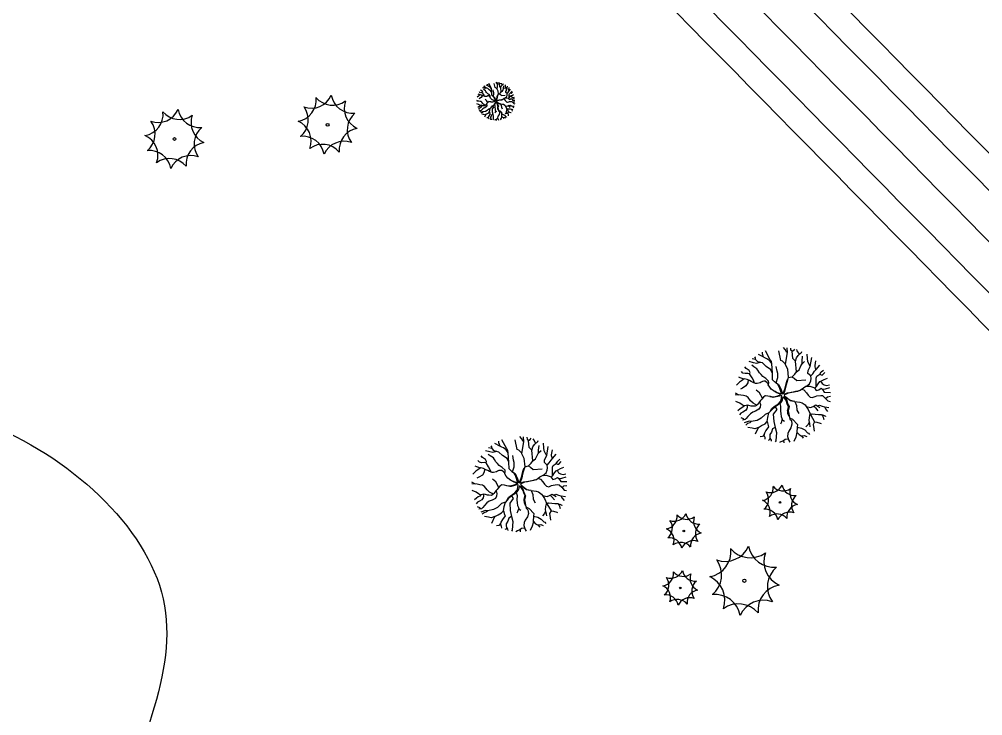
# Model space of a CAD drawing. Extents: x 99089 to 101049, y 99298 to 100905.
# Drawn here: x 100458.4 to 100753.5, y 99470 to 99683.4 of the extents above; entities that cross this region are included whole.
import ezdxf

# ---------------------------------------------------------------- set-up
doc = ezdxf.new("R2010")
doc.units = 0
for name, color, linetype in [('Survey Exist Alignments', 7, 'Continuous'), ('Survey Exist Pavement', 7, 'Continuous'), ('Survey Exist Surface', 7, 'Continuous'), ('Survey Exist Trees', 7, 'Continuous')]:
    doc.layers.add(name, color=color, linetype=linetype)

msp = doc.modelspace()

# ---------------------------------------------------------------- linework, layer by layer
at = {"layer": 'Survey Exist Alignments'}
msp.add_arc((12453.8, 12817.86), 123818.25, 44.4148412, 44.6032489, dxfattribs=at)
at = {"layer": 'Survey Exist Pavement'}
for radius in [123829.25, 123807.25]:
    msp.add_arc((12453.8, 12817.86), radius, 44.4148412, 44.6032489, dxfattribs=at)
at = {"layer": 'Survey Exist Surface'}
for radius in [123837.25, 123799.25]:
    msp.add_arc((12453.8, 12817.86), radius, 44.4148412, 44.6032489, dxfattribs=at)
at = {"layer": 'Survey Exist Trees'}
for points in [[(100600.9, 99659.73), (100600.78, 99660.09), (100600.59, 99660.38), (100600.29, 99660.86), (100600.37, 99661.03), (100600.24, 99661.27), (100599.87, 99661.51), (100599.7, 99661.73)], [(100601.61, 99662.26), (100601.14, 99662.13), (100600.76, 99662.22), (100600.24, 99662.36)], [(100602.95, 99658.98), (100602.95, 99658.98), (100602.75, 99659.23), (100602.58, 99659.51), (100602.64, 99659.76), (100602.62, 99659.96), (100602.29, 99660.28), (100601.92, 99660.52), (100601.71, 99660.77), (100601.51, 99660.99), (100601.32, 99661.29), (100601.19, 99661.48), (100600.82, 99661.72), (100600.56, 99661.91)], [(100603.09, 99660.95), (100602.87, 99661.38), (100602.31, 99661.77), (100601.88, 99662.18), (100601.3, 99662.33), (100601.02, 99662.61), (100600.61, 99662.7)], [(100601.02, 99662.61), (100601, 99662.82), (100600.94, 99662.96)], [(100603, 99662.11), (100602.76, 99662.45), (100602.42, 99662.69), (100602.24, 99662.78), (100601.88, 99662.97), (100601.47, 99663.17), (100601.37, 99663.24)], [(100602.02, 99662.9), (100601.87, 99663.32), (100601.87, 99663.51)], [(100603.11, 99660.11), (100603.09, 99660.95), (100603, 99662.11), (100602.98, 99662.36), (100602.83, 99662.58), (100602.25, 99663.68)], [(100603.54, 99659.75), (100603.74, 99660.39), (100603.74, 99660.9), (100603.67, 99661.18), (100603.56, 99661.77)], [(100604.63, 99662.08), (100604.33, 99662.41), (100604.12, 99662.5), (100603.86, 99663.68)], [(100604.86, 99663.49), (100604.65, 99663.84), (100604.43, 99664.08)], [(100604.86, 99664.04), (100604.88, 99663.45), (100604.65, 99662.03), (100604.94, 99661.43), (100605.03, 99660.39), (100605.49, 99660.49), (100605.83, 99660.81), (100606.04, 99661.11), (100605.9, 99662.4), (100605.58, 99662.74), (100605.51, 99663.62), (100605.35, 99663.77), (100605.32, 99664)], [(100605.51, 99663.62), (100605.7, 99663.71), (100605.84, 99663.89)], [(100605.9, 99662.39), (100606.03, 99662.83), (100606.23, 99663.1), (100606.64, 99663.49), (100606.69, 99663.6)], [(100606.04, 99661.11), (100606.36, 99661.34), (100606.58, 99661.84), (100606.71, 99662.09), (100607.03, 99662.37)], [(100606.39, 99663.25), (100606.14, 99663.67), (100606.06, 99663.83)], [(100606.71, 99662.09), (100606.72, 99662.4), (100606.79, 99663)], [(100607.24, 99659.33), (100607.64, 99659.65), (100607.79, 99659.98), (100607.83, 99660.27), (100607.79, 99660.59), (100607.44, 99660.92), (100607.47, 99661.24), (100607.73, 99661.77), (100607.92, 99662.86)], [(100607.73, 99661.77), (100607.67, 99661.84), (100607.54, 99662.09), (100607.41, 99662.35), (100607.37, 99662.72), (100607.35, 99663.26)], [(100607.79, 99660.59), (100608.04, 99660.87), (100608.26, 99661.19), (100608.43, 99661.4), (100608.9, 99661.92)], [(100608.42, 99661.38), (100608.32, 99661.73), (100608.32, 99661.86), (100608.42, 99662.45)], [(100602.6, 99659.59), (100602.44, 99659.76), (100602.21, 99659.94), (100602.03, 99659.94), (100601.86, 99659.93), (100601.71, 99659.85), (100601.58, 99659.76), (100601.22, 99659.67), (100601.04, 99659.68), (100600.74, 99659.8), (100600.5, 99659.91), (100600.29, 99660.02), (100599.97, 99660.17), (100599.64, 99660.25), (100599.47, 99660.13), (100599.28, 99660), (100599.04, 99659.84), (100598.67, 99659.48)], [(100599.56, 99660.19), (100599.4, 99660.3), (100599.15, 99660.36), (100598.97, 99660.44)], [(100600.11, 99660.11), (100600.08, 99659.74), (100599.84, 99659.37), (100599.41, 99659.11), (100599.17, 99658.98)], [(100600.3, 99660.86), (100600.09, 99660.9), (100599.73, 99660.88), (100599.47, 99660.94), (100599.31, 99661.14)], [(100601.88, 99657.86), (100601.51, 99658.53), (100601.08, 99658.86)], [(100602.79, 99658.07), (100603.12, 99658.04), (100603.42, 99658.07), (100603.75, 99658.15), (100604.05, 99658.28), (100604.08, 99658.33), (100604.04, 99658.37), (100603.56, 99658.59), (100603.29, 99658.73), (100602.95, 99658.98)], [(100603.22, 99658.78), (100603.42, 99658.71), (100603.68, 99658.59), (100603.92, 99658.48), (100604.14, 99658.39), (100604.19, 99658.39), (100604.21, 99658.45), (100604.13, 99658.67), (100603.98, 99659.07), (100603.85, 99659.38), (100603.76, 99659.54), (100603.51, 99659.76), (100603.11, 99660.11)], [(100603.44, 99659.82), (100603.68, 99659.67), (100603.85, 99659.56), (100603.99, 99659.28), (100604.11, 99659.01), (100604.23, 99658.67), (100604.3, 99658.46), (100604.33, 99658.42), (100604.39, 99658.43), (100604.44, 99658.57), (100604.52, 99658.79), (100604.63, 99659.09), (100604.72, 99659.46), (100604.8, 99659.8), (100604.87, 99660.06), (100604.98, 99660.24)], [(100605.03, 99660.39), (100604.88, 99659.9), (100604.78, 99659.49), (100604.67, 99659.04), (100604.52, 99658.57), (100604.5, 99658.5), (100604.53, 99658.41), (100604.59, 99658.41), (100604.91, 99658.52), (100605.27, 99658.59), (100605.68, 99658.65), (100605.96, 99658.71), (100606.19, 99658.74)], [(100606.32, 99658.78), (100606.07, 99658.7), (100605.74, 99658.62), (100605.38, 99658.56), (100605.02, 99658.5), (100604.78, 99658.39), (100604.55, 99658.28), (100604.53, 99658.24), (100604.59, 99658.16), (100604.78, 99658.01), (100605.14, 99657.72), (100605.31, 99657.6), (100605.63, 99657.5)], [(100605.44, 99660.48), (100605.75, 99660.33), (100606.08, 99660.05), (100607.18, 99660.13)], [(100606.32, 99658.78), (100606.48, 99658.84), (100606.88, 99659.16), (100607.19, 99659.32), (100607.66, 99659.34), (100608.16, 99659.17), (100608.31, 99659.16), (100608.48, 99659.32), (100608.69, 99659.62), (100608.89, 99659.9), (100609.12, 99660.01), (100609.43, 99660.16), (100609.82, 99660.32)], [(100606.64, 99658.97), (100606.95, 99658.88), (100607.27, 99658.52), (100607.47, 99658.24), (100607.71, 99658.02), (100607.97, 99657.94), (100608.31, 99658.09), (100608.51, 99658.15), (100609, 99658.2), (100609.24, 99658.18), (100609.56, 99657.89), (100609.88, 99657.53), (100610.15, 99657.46)], [(100608.25, 99659.16), (100608.46, 99658.82), (100608.78, 99658.91), (100609.04, 99659.08), (100609.23, 99658.95), (100609.45, 99658.59), (100610.2, 99658.57)], [(100608.44, 99659.29), (100608.45, 99660.34), (100608.53, 99660.55), (100608.89, 99660.8), (100609.08, 99661.09), (100609.33, 99661.32)], [(100608.89, 99660.8), (100609.06, 99660.72), (100609.19, 99660.69), (100609.5, 99661.02)], [(100609, 99659.95), (100609.19, 99659.66), (100609.41, 99659.51), (100609.73, 99659.43), (100610.07, 99659.51)], [(100609.18, 99658.98), (100609.32, 99658.97), (100609.58, 99659.01), (100610.13, 99659.17)], [(100601.18, 99657.03), (100601.03, 99657.11), (100600.73, 99657.26), (100600.42, 99657.56), (100600.12, 99657.95), (100599.88, 99658.14), (100599.54, 99658.19), (100599.2, 99658.25), (100598.54, 99658.28)], [(100599, 99658.26), (100598.55, 99658.49)], [(100599.63, 99656.9), (100599.39, 99657.07), (100599.09, 99657.28), (100598.59, 99657.49)], [(100602.25, 99658.15), (100602.21, 99658.15), (100602, 99658), (100601.8, 99657.76), (100601.65, 99657.59), (100601.53, 99657.46), (100601.39, 99657.26), (100601.25, 99657.09), (100601.12, 99656.98), (100600.97, 99656.88), (100600.64, 99656.9), (100600.47, 99656.9), (100600.21, 99656.98), (100600.02, 99657.02), (100599.85, 99657), (100599.67, 99656.94), (100599.52, 99656.79), (100599.35, 99656.7), (100599.13, 99656.55), (100598.87, 99656.32)], [(100599.98, 99657.01), (100599.98, 99656.77), (100599.95, 99656.59), (100599.8, 99656.34), (100599.48, 99656.18), (100599.24, 99656.03), (100599.06, 99655.83)], [(100601.52, 99657.44), (100601.61, 99657.09), (100601.59, 99656.79), (100601.44, 99656.51), (100601.03, 99656.29), (100600.67, 99656.16), (100600.39, 99655.95), (100600.09, 99655.63), (100599.89, 99655.39), (100599.74, 99655.24), (100599.41, 99655.18)], [(100600.99, 99653.49), (100601.37, 99654.28), (100601.76, 99654.51), (100602.18, 99654.73), (100602.43, 99655), (100602.52, 99655.5), (100602.67, 99656.06), (100602.19, 99655.88), (100601.71, 99655.41), (100601.22, 99655.13), (100600.5, 99655), (100600.23, 99655.04), (100599.64, 99654.83)], [(100602.83, 99656.24), (100603.04, 99656.62), (100603.27, 99656.81), (100603.53, 99657), (100603.81, 99657.2), (100604.07, 99657.48), (100604.17, 99657.65), (100604.25, 99658.1), (100604.22, 99658.17), (100604.16, 99658.18), (100603.76, 99658.07), (100603.36, 99657.98), (100603.19, 99657.97), (100602.84, 99658.06), (100602.54, 99658.12), (100602.25, 99658.15)], [(100605.14, 99655.65), (100604.99, 99655.98), (100604.96, 99656.29), (100604.95, 99656.39), (100605.01, 99656.57), (100605.07, 99656.86), (100604.91, 99657.14), (100604.83, 99657.48), (100604.7, 99657.71), (100604.52, 99657.96), (100604.45, 99658), (100604.39, 99657.99), (100604.34, 99657.91), (100604.27, 99657.62), (100604.24, 99657.53), (100603.98, 99657.23), (100603.84, 99657.08), (100603.43, 99656.82), (100603.01, 99656.45), (100602.67, 99656.06)], [(100603.43, 99656.82), (100603.63, 99656.49), (100603.19, 99655.91), (100603.24, 99655.03), (100603.41, 99654.29), (100603.58, 99653.67), (100603.51, 99652.63), (100603.42, 99652.51)], [(100603.98, 99657.23), (100604.09, 99656.88), (100604.07, 99656.34), (100604.11, 99655.97), (100604.16, 99655.65), (100604.29, 99655.29), (100604.16, 99654.85), (100604.07, 99654.7)], [(100605.83, 99657.46), (100605.25, 99657.57), (100604.98, 99657.77), (100604.56, 99658.04), (100604.71, 99657.79), (100604.85, 99657.57), (100604.9, 99657.37), (100605, 99657.07), (100605.13, 99656.84), (100605, 99656.33), (100605.17, 99655.49)], [(100605.83, 99657.46), (100606.45, 99657.39), (100606.73, 99657.32), (100607.1, 99657.05), (100607.23, 99656.85), (100607.47, 99656.5), (100607.75, 99655.86), (100608.26, 99654.98), (100608.08, 99654.64), (100608.17, 99654.11), (100608.18, 99653.83)], [(100605.83, 99657.46), (100606.04, 99657), (100606.07, 99656.42), (100606.32, 99655.98)], [(100607.23, 99656.85), (100607.77, 99656.75), (100608.08, 99656.86), (100608.4, 99657.05), (100608.9, 99656.75)], [(100607.69, 99655.99), (100607.59, 99655.5), (100607.54, 99655.12), (100607.61, 99654.79), (100607.68, 99654.36)], [(100607.75, 99655.86), (100607.95, 99655.96), (100608.34, 99655.93), (100608.73, 99655.89), (100609.09, 99655.87), (100609.27, 99655.68), (100609.39, 99655.27)], [(100608.15, 99656.9), (100608.36, 99656.71), (100608.66, 99656.34)], [(100608.62, 99656.92), (100608.85, 99657.01), (100609.18, 99656.9), (100609.5, 99656.8), (100610.01, 99656.75)], [(100609.18, 99655.78), (100609.33, 99655.79), (100609.57, 99655.68), (100609.59, 99655.64)], [(100609.46, 99656.81), (100609.59, 99656.58), (100609.85, 99656.23)], [(100609.6, 99657.84), (100609.82, 99658.05), (100610.2, 99658.11)], [(100599.67, 99655.23), (100599.53, 99655.36), (100599.24, 99655.48)], [(100600.5, 99655), (100600.33, 99654.85), (100600.05, 99654.76), (100599.83, 99654.58)], [(100601.37, 99654.28), (100600.93, 99654.12), (100600.59, 99654.2), (100600.09, 99654.29)], [(100602.07, 99653.43), (100601.86, 99653.17), (100601.57, 99653.13)], [(100602.43, 99655), (100602.57, 99654.53), (100602.63, 99654.36), (100602.29, 99653.93), (100602.1, 99653.58), (100602.05, 99653.36), (100602.16, 99653.09), (100602.18, 99652.84)], [(100602.83, 99652.89), (100602.7, 99652.76), (100602.59, 99652.69)], [(100603.41, 99654.29), (100603.09, 99654.1), (100602.96, 99653.71), (100602.78, 99653.41), (100602.76, 99653.13), (100602.79, 99652.96), (100602.92, 99652.74), (100602.95, 99652.59)], [(100605.04, 99652.86), (100604.66, 99652.83), (100604.43, 99652.66), (100604.14, 99652.53), (100603.93, 99652.43)], [(100604.27, 99655.22), (100604.35, 99655.18), (100604.57, 99655.07)], [(100605.17, 99655.49), (100605.22, 99655.29), (100605.41, 99655.13), (100605.48, 99654.68), (100605.35, 99654.25), (100605.09, 99653.84), (100604.96, 99653.56), (100604.92, 99653.19), (100605.11, 99652.68), (100605.23, 99652.47)], [(100605.18, 99655.46), (100605.56, 99655.29), (100606.16, 99654.64), (100606.12, 99654.34), (100606.07, 99653.71), (100606.06, 99653.5), (100605.96, 99653.11), (100605.72, 99652.57)], [(100606.08, 99653.73), (100606.36, 99653.41), (100606.62, 99653.28), (100606.99, 99653.3), (100607.3, 99653.2)], [(100606.12, 99654.34), (100606.63, 99654.22), (100607.05, 99653.98), (100607.37, 99653.63), (100607.52, 99653.59), (100607.61, 99653.42)], [(100606.63, 99653.28), (100606.86, 99652.97)], [(100607.58, 99654.95), (100607.46, 99654.66), (100607.2, 99654.38)], [(100608.26, 99654.98), (100608.54, 99654.94), (100608.95, 99654.81), (100609.06, 99654.78)], [(100604.46, 99652.68), (100604.47, 99652.41)], [(100693.49, 99581.35), (100692.97, 99582.24), (100692.42, 99582.82)], [(100693.5, 99582.72), (100693.55, 99581.26), (100692.97, 99577.7), (100693.7, 99576.21), (100693.92, 99573.61), (100695.07, 99573.85), (100695.93, 99574.65), (100696.45, 99575.39), (100696.1, 99578.62), (100695.3, 99579.48), (100695.12, 99581.67), (100694.73, 99582.05), (100694.66, 99582.62)], [(100695.12, 99581.67), (100695.61, 99581.91), (100695.94, 99582.35)], [(100697.34, 99580.75), (100696.7, 99581.81), (100696.5, 99582.19)], [(100689.08, 99575), (100688.52, 99576.08), (100687.13, 99577.06), (100686.06, 99578.09), (100684.61, 99578.46), (100683.91, 99579.16), (100682.89, 99579.38)], [(100683.91, 99579.16), (100683.85, 99579.68), (100683.7, 99580.02)], [(100688.85, 99577.9), (100688.25, 99578.74), (100687.41, 99579.35), (100686.95, 99579.58), (100686.06, 99580.05), (100685.04, 99580.56), (100684.78, 99580.74)], [(100686.39, 99579.87), (100686.02, 99580.93), (100686.02, 99581.4)], [(100689.12, 99572.91), (100689.08, 99575), (100688.85, 99577.9), (100688.79, 99578.53), (100688.43, 99579.08), (100686.97, 99581.81)], [(100692.94, 99577.83), (100692.17, 99578.66), (100691.64, 99578.87), (100691.01, 99581.84)], [(100696.1, 99578.61), (100696.42, 99579.71), (100696.93, 99580.37), (100697.96, 99581.34), (100698.08, 99581.61)], [(100698.14, 99577.84), (100698.14, 99578.64), (100698.33, 99580.13)], [(100699.46, 99570.94), (100700.46, 99571.74), (100700.83, 99572.59), (100700.92, 99573.29), (100700.84, 99574.11), (100699.95, 99574.92), (100700.03, 99575.74), (100700.67, 99577.05), (100701.15, 99579.77)], [(100700.67, 99577.05), (100700.52, 99577.24), (100700.19, 99577.84), (100699.87, 99578.5), (100699.78, 99579.43), (100699.72, 99580.78)], [(100683.61, 99571.96), (100683.29, 99572.86), (100682.83, 99573.56), (100682.08, 99574.78), (100682.27, 99575.2), (100681.95, 99575.8), (100681.02, 99576.41), (100680.6, 99576.95)], [(100685.37, 99578.27), (100684.19, 99577.95), (100683.26, 99578.18), (100681.95, 99578.52)], [(100688.72, 99570.09), (100688.72, 99570.09), (100688.23, 99570.71), (100687.81, 99571.41), (100687.96, 99572.02), (100687.91, 99572.53), (100687.07, 99573.33), (100686.14, 99573.93), (100685.63, 99574.54), (100685.12, 99575.1), (100684.65, 99575.85), (100684.33, 99576.32), (100683.4, 99576.92), (100682.74, 99577.39)], [(100690.21, 99572.01), (100690.71, 99573.6), (100690.71, 99574.86), (100690.53, 99575.56), (100690.25, 99577.06)], [(100696.45, 99575.41), (100697.25, 99575.98), (100697.81, 99577.24), (100698.14, 99577.84), (100698.93, 99578.54)], [(100700.84, 99574.11), (100701.44, 99574.81), (100702, 99575.6), (100702.43, 99576.11), (100703.61, 99577.42)], [(100702.39, 99576.07), (100702.15, 99576.95), (100702.15, 99577.28), (100702.4, 99578.74)], [(100687.86, 99571.59), (100687.44, 99572.02), (100686.88, 99572.49), (100686.42, 99572.49), (100686, 99572.44), (100685.62, 99572.26), (100685.3, 99572.02), (100684.41, 99571.79), (100683.94, 99571.84), (100683.2, 99572.12), (100682.59, 99572.4), (100682.08, 99572.68), (100681.29, 99573.05), (100680.45, 99573.24), (100680.03, 99572.96), (100679.56, 99572.63), (100678.95, 99572.21), (100678.03, 99571.32)], [(100680.25, 99573.11), (100679.84, 99573.38), (100679.24, 99573.52), (100678.78, 99573.73)], [(100682.09, 99574.77), (100681.57, 99574.87), (100680.69, 99574.83), (100680.03, 99574.97), (100679.63, 99575.47)], [(100689.95, 99572.17), (100690.54, 99571.8), (100690.97, 99571.54), (100691.32, 99570.83), (100691.62, 99570.15), (100691.92, 99569.3), (100692.09, 99568.78), (100692.18, 99568.67), (100692.32, 99568.71), (100692.45, 99569.04), (100692.66, 99569.61), (100692.93, 99570.35), (100693.16, 99571.27), (100693.36, 99572.14), (100693.54, 99572.77), (100693.8, 99573.21)], [(100693.92, 99573.61), (100693.54, 99572.38), (100693.3, 99571.36), (100693.02, 99570.21), (100692.65, 99569.04), (100692.6, 99568.87), (100692.67, 99568.66), (100692.83, 99568.64), (100693.64, 99568.92), (100694.53, 99569.1), (100695.56, 99569.26), (100696.24, 99569.41), (100696.82, 99569.47)], [(100694.96, 99573.83), (100695.73, 99573.46), (100696.55, 99572.75), (100699.31, 99572.96)], [(100697.14, 99569.58), (100697.56, 99569.73), (100698.54, 99570.52), (100699.33, 99570.94), (100700.5, 99570.98), (100701.76, 99570.56), (100702.13, 99570.51), (100702.55, 99570.93), (100703.07, 99571.68), (100703.58, 99572.38), (100704.14, 99572.66), (100704.94, 99573.03), (100705.91, 99573.43)], [(100702.46, 99570.84), (100702.47, 99573.48), (100702.68, 99574.01), (100703.58, 99574.62), (100704.04, 99575.35), (100704.67, 99575.92)], [(100703.59, 99574.62), (100704.01, 99574.43), (100704.33, 99574.34), (100705.11, 99575.17)], [(100681.63, 99572.89), (100681.56, 99571.98), (100680.96, 99571.05), (100679.88, 99570.39), (100679.28, 99570.07)], [(100689.41, 99569.57), (100689.9, 99569.41), (100690.55, 99569.1), (100691.16, 99568.83), (100691.7, 99568.6), (100691.82, 99568.61), (100691.87, 99568.75), (100691.67, 99569.31), (100691.31, 99570.29), (100690.97, 99571.08), (100690.75, 99571.47), (100690.13, 99572.01), (100689.12, 99572.91)], [(100701.98, 99570.53), (100702.5, 99569.67), (100703.3, 99569.91), (100703.95, 99570.33), (100704.42, 99570), (100704.97, 99569.11), (100706.84, 99569.05)], [(100703.84, 99572.51), (100704.33, 99571.77), (100704.89, 99571.4), (100705.68, 99571.21), (100706.51, 99571.41)], [(100704.31, 99570.07), (100704.65, 99570.05), (100705.3, 99570.14), (100706.68, 99570.55)], [(100684.31, 99565.2), (100683.93, 99565.4), (100683.18, 99565.77), (100682.39, 99566.52), (100681.65, 99567.5), (100681.04, 99567.97), (100680.2, 99568.11), (100679.36, 99568.25), (100677.7, 99568.33)], [(100678.86, 99568.27), (100677.72, 99568.86)], [(100686.97, 99568), (100686.87, 99568.01), (100686.36, 99567.63), (100685.84, 99567.03), (100685.47, 99566.61), (100685.19, 99566.28), (100684.81, 99565.77), (100684.49, 99565.35), (100684.16, 99565.07), (100683.79, 99564.84), (100682.95, 99564.88), (100682.53, 99564.88), (100681.87, 99565.07), (100681.41, 99565.17), (100680.99, 99565.12), (100680.52, 99564.98), (100680.15, 99564.61), (100679.73, 99564.37), (100679.17, 99564), (100678.52, 99563.43)], [(100686.06, 99567.28), (100685.13, 99568.95), (100684.05, 99569.77)], [(100688.43, 99563.24), (100688.94, 99564.18), (100689.53, 99564.66), (100690.19, 99565.13), (100690.89, 99565.62), (100691.53, 99566.31), (100691.77, 99566.76), (100691.97, 99567.88), (100691.91, 99568.05), (100691.74, 99568.08), (100690.76, 99567.81), (100689.75, 99567.59), (100689.32, 99567.55), (100688.45, 99567.78), (100687.7, 99567.93), (100686.97, 99568)], [(100694.21, 99561.75), (100693.83, 99562.58), (100693.75, 99563.35), (100693.73, 99563.61), (100693.88, 99564.05), (100694.03, 99564.76), (100693.62, 99565.47), (100693.42, 99566.33), (100693.09, 99566.91), (100692.65, 99567.54), (100692.48, 99567.64), (100692.32, 99567.6), (100692.2, 99567.41), (100692.02, 99566.67), (100691.96, 99566.44), (100691.3, 99565.71), (100690.95, 99565.33), (100689.92, 99564.67), (100688.89, 99563.75), (100688.02, 99562.78)], [(100688.32, 99567.81), (100689.15, 99567.72), (100689.9, 99567.8), (100690.72, 99568.01), (100691.47, 99568.32), (100691.54, 99568.45), (100691.45, 99568.56), (100690.25, 99569.1), (100689.58, 99569.45), (100688.72, 99570.09)], [(100697.14, 99569.58), (100696.52, 99569.37), (100695.7, 99569.16), (100694.8, 99569.02), (100693.91, 99568.88), (100693.3, 99568.59), (100692.74, 99568.32), (100692.67, 99568.23), (100692.82, 99568.03), (100693.31, 99567.65), (100694.21, 99566.92), (100694.62, 99566.64), (100695.42, 99566.38)], [(100695.92, 99566.28), (100694.47, 99566.56), (100693.81, 99567.06), (100692.74, 99567.72), (100693.14, 99567.1), (100693.49, 99566.56), (100693.61, 99566.05), (100693.86, 99565.3), (100694.19, 99564.74), (100693.86, 99563.45), (100694.28, 99561.36)], [(100697.96, 99570.05), (100698.73, 99569.82), (100699.52, 99568.93), (100700.03, 99568.23), (100700.63, 99567.67), (100701.29, 99567.48), (100702.13, 99567.85), (100702.64, 99567.99), (100703.85, 99568.13), (100704.46, 99568.09), (100705.25, 99567.34), (100706.04, 99566.45), (100706.73, 99566.29)], [(100705.35, 99567.22), (100705.9, 99567.76), (100706.86, 99567.89)], [(100680.43, 99564.89), (100679.82, 99565.31), (100679.08, 99565.82), (100677.83, 99566.34)], [(100681.3, 99565.15), (100681.31, 99564.56), (100681.22, 99564.09), (100680.84, 99563.49), (100680.05, 99563.07), (100679.44, 99562.69), (100679.01, 99562.2)], [(100685.14, 99566.22), (100685.37, 99565.35), (100685.33, 99564.6), (100684.95, 99563.9), (100683.92, 99563.34), (100683.04, 99563.02), (100682.33, 99562.5), (100681.59, 99561.71), (100681.07, 99561.11), (100680.7, 99560.73), (100679.88, 99560.58)], [(100689.92, 99564.67), (100690.43, 99563.86), (100689.33, 99562.41), (100689.46, 99560.21), (100689.88, 99558.36), (100690.3, 99556.81), (100690.13, 99554.21), (100689.91, 99553.89)], [(100691.3, 99565.71), (100691.58, 99564.83), (100691.53, 99563.48), (100691.62, 99562.54), (100691.76, 99561.75), (100692.08, 99560.86), (100691.75, 99559.74), (100691.52, 99559.37)], [(100695.92, 99566.28), (100697.48, 99566.09), (100698.17, 99565.93), (100699.09, 99565.24), (100699.42, 99564.76), (100700.03, 99563.87), (100700.72, 99562.28), (100702, 99560.09), (100701.55, 99559.22), (100701.77, 99557.9), (100701.81, 99557.2)], [(100695.92, 99566.28), (100696.45, 99565.12), (100696.52, 99563.68), (100697.16, 99562.57)], [(100699.42, 99564.76), (100700.77, 99564.5), (100701.56, 99564.78), (100702.35, 99565.24), (100703.61, 99564.49)], [(100701.72, 99564.87), (100702.26, 99564.4), (100703, 99563.47)], [(100702.89, 99564.92), (100703.47, 99565.15), (100704.31, 99564.87), (100705.1, 99564.63), (100706.38, 99564.5)], [(100705, 99564.66), (100705.34, 99564.07), (100705.97, 99563.2)], [(100683.84, 99556.35), (100684.78, 99558.31), (100685.75, 99558.91), (100686.81, 99559.45), (100687.42, 99560.12), (100687.65, 99561.37), (100688.02, 99562.78), (100686.82, 99562.32), (100685.62, 99561.14), (100684.4, 99560.45), (100682.61, 99560.14), (100681.93, 99560.22), (100680.46, 99559.71)], [(100700.58, 99562.61), (100700.34, 99561.37), (100700.2, 99560.44), (100700.38, 99559.6), (100700.56, 99558.52)], [(100700.72, 99562.28), (100701.23, 99562.54), (100702.21, 99562.44), (100703.19, 99562.35), (100704.07, 99562.3), (100704.54, 99561.83), (100704.82, 99560.79)], [(100704.3, 99562.07), (100704.68, 99562.11), (100705.28, 99561.83), (100705.34, 99561.74)], [(100680.53, 99560.7), (100680.17, 99561.01), (100679.45, 99561.32)], [(100682.6, 99560.14), (100682.19, 99559.75), (100681.49, 99559.52), (100680.94, 99559.08)], [(100687.42, 99560.12), (100687.78, 99558.95), (100687.92, 99558.53), (100687.08, 99557.46), (100686.61, 99556.57), (100686.47, 99556.02), (100686.75, 99555.36), (100686.79, 99554.73)], [(100692.03, 99560.68), (100692.22, 99560.58), (100692.78, 99560.3)], [(100694.28, 99561.36), (100694.41, 99560.86), (100694.88, 99560.44), (100695.06, 99559.32), (100694.73, 99558.25), (100694.08, 99557.22), (100693.75, 99556.52), (100693.65, 99555.59), (100694.12, 99554.33), (100694.42, 99553.81)], [(100694.31, 99561.27), (100695.26, 99560.86), (100696.74, 99559.23), (100696.65, 99558.48), (100696.54, 99556.91), (100696.49, 99556.39), (100696.25, 99555.39), (100695.65, 99554.05)], [(100696.65, 99558.48), (100697.94, 99558.17), (100698.99, 99557.57), (100699.77, 99556.7), (100700.14, 99556.61), (100700.39, 99556.18)], [(100700.29, 99559.99), (100700.01, 99559.27), (100699.35, 99558.57)], [(100702, 99560.08), (100702.71, 99559.97), (100703.74, 99559.64), (100704.01, 99559.58)], [(100612.77, 99554.06), (100612.25, 99554.95), (100611.69, 99555.53)], [(100684.78, 99558.31), (100683.68, 99557.93), (100682.84, 99558.12), (100681.57, 99558.35)], [(100686.52, 99556.19), (100686, 99555.55), (100685.27, 99555.45)], [(100689.88, 99558.36), (100689.09, 99557.88), (100688.76, 99556.9), (100688.29, 99556.15), (100688.24, 99555.45), (100688.33, 99555.03), (100688.66, 99554.47), (100688.72, 99554.1)], [(100696.54, 99556.95), (100697.25, 99556.15), (100697.9, 99555.82), (100698.83, 99555.86), (100699.6, 99555.62)], [(100697.94, 99555.82), (100698.51, 99555.05)], [(100603.19, 99551.88), (100603.13, 99552.4), (100602.98, 99552.74)], [(100608.12, 99550.61), (100607.53, 99551.46), (100606.69, 99552.06), (100606.22, 99552.3), (100605.34, 99552.76), (100604.31, 99553.28), (100604.06, 99553.45)], [(100605.67, 99552.59), (100605.29, 99553.65), (100605.3, 99554.12)], [(100608.4, 99545.62), (100608.36, 99547.72), (100608.12, 99550.61), (100608.07, 99551.25), (100607.71, 99551.8), (100606.25, 99554.53)], [(100612.21, 99550.55), (100611.44, 99551.38), (100610.92, 99551.58), (100610.28, 99554.55)], [(100612.77, 99555.44), (100612.83, 99553.98), (100612.25, 99550.41), (100612.97, 99548.93), (100613.2, 99546.33), (100614.34, 99546.57), (100615.21, 99547.37), (100615.73, 99548.11), (100615.37, 99551.34), (100614.57, 99552.2), (100614.39, 99554.39), (100614.01, 99554.77), (100613.94, 99555.34)], [(100614.39, 99554.39), (100614.89, 99554.63), (100615.22, 99555.07)], [(100615.37, 99551.33), (100615.69, 99552.43), (100616.21, 99553.08), (100617.24, 99554.06), (100617.36, 99554.33)], [(100616.61, 99553.47), (100615.98, 99554.53), (100615.77, 99554.91)], [(100617.41, 99550.56), (100617.42, 99551.36), (100617.61, 99552.85)], [(100619.95, 99549.77), (100619.79, 99549.95), (100619.47, 99550.56), (100619.14, 99551.21), (100619.05, 99552.15), (100619, 99553.49)], [(100688.44, 99554.86), (100688.1, 99554.52), (100687.82, 99554.36)], [(100693.95, 99554.77), (100693, 99554.7), (100692.44, 99554.28), (100691.69, 99553.96), (100691.19, 99553.7)], [(100692.5, 99554.33), (100692.53, 99553.66)], [(100602.89, 99544.68), (100602.57, 99545.58), (100602.1, 99546.28), (100601.36, 99547.5), (100601.55, 99547.91), (100601.22, 99548.52), (100600.29, 99549.13), (100599.87, 99549.67)], [(100604.64, 99550.98), (100603.47, 99550.67), (100602.53, 99550.9), (100601.22, 99551.23)], [(100607.99, 99542.81), (100607.99, 99542.81), (100607.51, 99543.43), (100607.09, 99544.13), (100607.23, 99544.74), (100607.19, 99545.25), (100606.35, 99546.04), (100605.42, 99546.65), (100604.9, 99547.26), (100604.39, 99547.82), (100603.93, 99548.57), (100603.6, 99549.03), (100602.67, 99549.64), (100602.02, 99550.11)], [(100608.36, 99547.72), (100607.8, 99548.8), (100606.4, 99549.78), (100605.33, 99550.8), (100603.89, 99551.18), (100603.19, 99551.88), (100602.16, 99552.1)], [(100609.48, 99544.73), (100609.99, 99546.32), (100609.99, 99547.58), (100609.8, 99548.28), (100609.53, 99549.77)], [(100615.73, 99548.12), (100616.52, 99548.7), (100617.09, 99549.96), (100617.41, 99550.56), (100618.21, 99551.26)], [(100618.74, 99543.66), (100619.73, 99544.46), (100620.11, 99545.3), (100620.2, 99546.01), (100620.11, 99546.82), (100619.23, 99547.64), (100619.3, 99548.45), (100619.95, 99549.77), (100620.42, 99552.49)], [(100620.11, 99546.83), (100620.72, 99547.53), (100621.28, 99548.32), (100621.7, 99548.83), (100622.89, 99550.13)], [(100621.67, 99548.79), (100621.42, 99549.67), (100621.42, 99550), (100621.67, 99551.46)], [(100601.37, 99547.49), (100600.85, 99547.59), (100599.96, 99547.54), (100599.31, 99547.68), (100598.9, 99548.19)], [(100621.74, 99543.56), (100621.74, 99546.2), (100621.96, 99546.73), (100622.86, 99547.33), (100623.32, 99548.06), (100623.95, 99548.64)], [(100622.86, 99547.34), (100623.28, 99547.15), (100623.61, 99547.06), (100624.39, 99547.89)], [(100607.13, 99544.31), (100606.72, 99544.74), (100606.16, 99545.2), (100605.69, 99545.2), (100605.27, 99545.16), (100604.9, 99544.97), (100604.57, 99544.74), (100603.68, 99544.51), (100603.22, 99544.55), (100602.47, 99544.83), (100601.87, 99545.11), (100601.35, 99545.4), (100600.56, 99545.77), (100599.72, 99545.96), (100599.3, 99545.68), (100598.84, 99545.35), (100598.23, 99544.93), (100597.31, 99544.04)], [(100599.53, 99545.83), (100599.12, 99546.1), (100598.51, 99546.24), (100598.05, 99546.45)], [(100600.9, 99545.61), (100600.84, 99544.7), (100600.23, 99543.76), (100599.16, 99543.11), (100598.56, 99542.79)], [(100608.69, 99542.29), (100609.17, 99542.13), (100609.83, 99541.81), (100610.44, 99541.54), (100610.97, 99541.32), (100611.1, 99541.33), (100611.15, 99541.47), (100610.94, 99542.03), (100610.58, 99543.01), (100610.24, 99543.8), (100610.03, 99544.18), (100609.41, 99544.73), (100608.4, 99545.62)], [(100609.23, 99544.89), (100609.82, 99544.52), (100610.25, 99544.25), (100610.59, 99543.55), (100610.9, 99542.87), (100611.19, 99542.01), (100611.37, 99541.5), (100611.46, 99541.38), (100611.59, 99541.42), (100611.72, 99541.76), (100611.93, 99542.33), (100612.2, 99543.07), (100612.43, 99543.98), (100612.64, 99544.85), (100612.81, 99545.49), (100613.07, 99545.93)], [(100613.2, 99546.33), (100612.82, 99545.1), (100612.58, 99544.08), (100612.29, 99542.93), (100611.93, 99541.76), (100611.87, 99541.58), (100611.95, 99541.38), (100612.11, 99541.36), (100612.91, 99541.64), (100613.8, 99541.82), (100614.84, 99541.98), (100615.52, 99542.13), (100616.1, 99542.19)], [(100614.24, 99546.54), (100615.01, 99546.18), (100615.83, 99545.46), (100618.59, 99545.68)], [(100616.42, 99542.3), (100616.83, 99542.44), (100617.82, 99543.24), (100618.61, 99543.65), (100619.78, 99543.7), (100621.03, 99543.28), (100621.41, 99543.23), (100621.83, 99543.65), (100622.34, 99544.4), (100622.86, 99545.1), (100623.42, 99545.38), (100624.21, 99545.75), (100625.18, 99546.14)], [(100623.12, 99545.23), (100623.6, 99544.49), (100624.16, 99544.12), (100624.95, 99543.93), (100625.79, 99544.13)], [(100603.59, 99537.92), (100603.2, 99538.11), (100602.46, 99538.49), (100601.67, 99539.24), (100600.92, 99540.22), (100600.32, 99540.68), (100599.48, 99540.82), (100598.64, 99540.96), (100596.98, 99541.05)], [(100598.14, 99540.99), (100596.99, 99541.58)], [(100606.25, 99540.72), (100606.15, 99540.72), (100605.63, 99540.35), (100605.12, 99539.75), (100604.75, 99539.33), (100604.46, 99539), (100604.09, 99538.49), (100603.76, 99538.07), (100603.44, 99537.79), (100603.06, 99537.55), (100602.22, 99537.6), (100601.8, 99537.6), (100601.15, 99537.79), (100600.68, 99537.88), (100600.26, 99537.84), (100599.8, 99537.7), (100599.42, 99537.32), (100599, 99537.09), (100598.44, 99536.72), (100597.79, 99536.15)], [(100605.33, 99540), (100604.4, 99541.67), (100603.33, 99542.49)], [(100607.7, 99535.95), (100608.22, 99536.89), (100608.81, 99537.37), (100609.46, 99537.85), (100610.16, 99538.33), (100610.8, 99539.03), (100611.04, 99539.48), (100611.25, 99540.59), (100611.18, 99540.77), (100611.02, 99540.8), (100610.03, 99540.52), (100609.02, 99540.3), (100608.6, 99540.26), (100607.73, 99540.5), (100606.97, 99540.65), (100606.25, 99540.72)], [(100607.6, 99540.53), (100608.43, 99540.44), (100609.17, 99540.52), (100610, 99540.72), (100610.75, 99541.04), (100610.82, 99541.17), (100610.73, 99541.27), (100609.52, 99541.81), (100608.86, 99542.16), (100607.99, 99542.81)], [(100616.42, 99542.3), (100615.8, 99542.09), (100614.98, 99541.88), (100614.08, 99541.73), (100613.18, 99541.6), (100612.58, 99541.31), (100612.01, 99541.04), (100611.95, 99540.95), (100612.1, 99540.75), (100612.58, 99540.36), (100613.49, 99539.64), (100613.9, 99539.35), (100614.7, 99539.09)], [(100617.24, 99542.77), (100618, 99542.53), (100618.79, 99541.65), (100619.3, 99540.95), (100619.91, 99540.39), (100620.56, 99540.2), (100621.4, 99540.57), (100621.92, 99540.71), (100623.13, 99540.85), (100623.73, 99540.8), (100624.53, 99540.06), (100625.32, 99539.17), (100626.01, 99539.01)], [(100621.25, 99543.25), (100621.78, 99542.39), (100622.57, 99542.62), (100623.23, 99543.04), (100623.69, 99542.72), (100624.25, 99541.83), (100626.12, 99541.77)], [(100623.59, 99542.79), (100623.93, 99542.76), (100624.58, 99542.86), (100625.95, 99543.27)], [(100599.7, 99537.6), (100599.1, 99538.02), (100598.35, 99538.54), (100597.1, 99539.06)], [(100600.58, 99537.87), (100600.59, 99537.28), (100600.49, 99536.81), (100600.12, 99536.2), (100599.33, 99535.78), (100598.72, 99535.41), (100598.29, 99534.92)], [(100604.42, 99538.94), (100604.65, 99538.07), (100604.6, 99537.32), (100604.23, 99536.62), (100603.2, 99536.06), (100602.31, 99535.73), (100601.61, 99535.22), (100600.86, 99534.43), (100600.35, 99533.82), (100599.97, 99533.45), (100599.15, 99533.29)], [(100613.48, 99534.46), (100613.1, 99535.3), (100613.03, 99536.06), (100613, 99536.33), (100613.16, 99536.77), (100613.31, 99537.48), (100612.9, 99538.18), (100612.69, 99539.05), (100612.37, 99539.63), (100611.92, 99540.25), (100611.76, 99540.35), (100611.59, 99540.32), (100611.48, 99540.13), (100611.29, 99539.39), (100611.24, 99539.16), (100610.58, 99538.42), (100610.23, 99538.04), (100609.2, 99537.39), (100608.16, 99536.46), (100607.29, 99535.49)], [(100610.58, 99538.42), (100610.85, 99537.55), (100610.8, 99536.19), (100610.89, 99535.26), (100611.03, 99534.47), (100611.36, 99533.58), (100611.03, 99532.46), (100610.79, 99532.09)], [(100615.2, 99538.99), (100613.75, 99539.28), (100613.08, 99539.77), (100612.02, 99540.43), (100612.41, 99539.82), (100612.76, 99539.28), (100612.88, 99538.77), (100613.13, 99538.02), (100613.46, 99537.45), (100613.14, 99536.16), (100613.56, 99534.07)], [(100615.2, 99538.99), (100616.75, 99538.81), (100617.45, 99538.65), (100618.37, 99537.96), (100618.7, 99537.47), (100619.3, 99536.59), (100620, 99534.99), (100621.28, 99532.8), (100620.82, 99531.94), (100621.04, 99530.62), (100621.08, 99529.91)], [(100615.2, 99538.99), (100615.72, 99537.83), (100615.79, 99536.4), (100616.44, 99535.29)], [(100618.7, 99537.47), (100620.04, 99537.21), (100620.83, 99537.49), (100621.63, 99537.96), (100622.89, 99537.21)], [(100622.17, 99537.64), (100622.75, 99537.86), (100623.59, 99537.58), (100624.38, 99537.35), (100625.65, 99537.22)], [(100624.63, 99539.94), (100625.18, 99540.48), (100626.14, 99540.61)], [(100603.11, 99529.07), (100604.06, 99531.03), (100605.03, 99531.62), (100606.09, 99532.16), (100606.7, 99532.83), (100606.92, 99534.09), (100607.29, 99535.49), (100606.1, 99535.04), (100604.9, 99533.86), (100603.67, 99533.17), (100601.88, 99532.85), (100601.21, 99532.93), (100599.73, 99532.43)], [(100609.2, 99537.39), (100609.7, 99536.58), (100608.61, 99535.12), (100608.73, 99532.93), (100609.16, 99531.08), (100609.57, 99529.52), (100609.41, 99526.93), (100609.19, 99526.61)], [(100619.85, 99535.33), (100619.61, 99534.09), (100619.47, 99533.15), (100619.66, 99532.31), (100619.84, 99531.24)], [(100620, 99534.99), (100620.5, 99535.25), (100621.48, 99535.16), (100622.46, 99535.06), (100623.35, 99535.02), (100623.81, 99534.55), (100624.09, 99533.51)], [(100620.99, 99537.59), (100621.53, 99537.12), (100622.28, 99536.19)], [(100623.58, 99534.78), (100623.95, 99534.83), (100624.56, 99534.55), (100624.61, 99534.45)], [(100624.28, 99537.38), (100624.61, 99536.79), (100625.24, 99535.92)], [(100599.81, 99533.42), (100599.45, 99533.73), (100598.72, 99534.04)], [(100601.88, 99532.85), (100601.46, 99532.47), (100600.76, 99532.24), (100600.21, 99531.8)], [(100606.7, 99532.83), (100607.06, 99531.67), (100607.2, 99531.25), (100606.36, 99530.18), (100605.89, 99529.29), (100605.75, 99528.73), (100606.02, 99528.08), (100606.07, 99527.45)], [(100611.3, 99533.4), (100611.49, 99533.3), (100612.05, 99533.02)], [(100613.56, 99534.07), (100613.69, 99533.58), (100614.15, 99533.16), (100614.34, 99532.04), (100614.01, 99530.97), (100613.35, 99529.94), (100613.02, 99529.24), (100612.93, 99528.31), (100613.39, 99527.05), (100613.69, 99526.53)], [(100613.58, 99533.99), (100614.53, 99533.57), (100616.02, 99531.94), (100615.92, 99531.2), (100615.81, 99529.63), (100615.77, 99529.1), (100615.53, 99528.11), (100614.92, 99526.77)], [(100619.57, 99532.71), (100619.28, 99531.99), (100618.63, 99531.29)], [(100621.27, 99532.8), (100621.99, 99532.69), (100623.01, 99532.36), (100623.29, 99532.29)], [(100604.06, 99531.03), (100602.95, 99530.65), (100602.11, 99530.84), (100600.85, 99531.06)], [(100605.79, 99528.91), (100605.28, 99528.27), (100604.55, 99528.17)], [(100609.16, 99531.08), (100608.36, 99530.6), (100608.03, 99529.62), (100607.57, 99528.87), (100607.52, 99528.17), (100607.61, 99527.75), (100607.93, 99527.19), (100607.99, 99526.82)], [(100615.82, 99529.67), (100616.52, 99528.86), (100617.17, 99528.54), (100618.11, 99528.58), (100618.87, 99528.34)], [(100615.92, 99531.2), (100617.21, 99530.88), (100618.26, 99530.29), (100619.04, 99529.42), (100619.42, 99529.33), (100619.66, 99528.9)], [(100607.71, 99527.57), (100607.38, 99527.24), (100607.1, 99527.07)], [(100613.23, 99527.49), (100612.27, 99527.42), (100611.71, 99527), (100610.97, 99526.67), (100610.46, 99526.41)], [(100611.77, 99527.05), (100611.81, 99526.37)], [(100617.21, 99528.54), (100617.79, 99527.77)]]:
    msp.add_lwpolyline(points, dxfattribs=at)
for centre, radius in [((100552.85, 99651.06), 0.425), ((100505.94, 99646.7), 0.425), ((100691.39, 99535.38), 0.25), ((100661.94, 99526.65), 0.25), ((100680.48, 99511.38), 0.5), ((100660.85, 99509.19), 0.25)]:
    msp.add_circle(centre, radius, dxfattribs=at)
for centre, radius, start, end in [((100542.67, 99658.68), 6.69, 280.2067, 5.9716), ((100547.84, 99662.82), 6.69, 250.2113, 335.9762), ((100554.39, 99663.75), 6.69, 220.2113, 305.9762), ((100560.53, 99661.28), 6.69, 190.2113, 275.9762), ((100540.23, 99652.57), 6.69, 310.2067, 35.9716), ((100564.61, 99656.07), 6.69, 160.2113, 245.9762), ((100495.77, 99654.32), 6.69, 280.2067, 5.9716), ((100500.93, 99658.45), 6.69, 250.2113, 335.9762), ((100507.48, 99659.38), 6.69, 220.2113, 305.9762), ((100513.62, 99656.92), 6.69, 190.2113, 275.9762), ((100517.7, 99651.71), 6.69, 160.2113, 245.9762), ((100565.55, 99649.52), 6.69, 130.2511, 215.9272), ((100493.32, 99648.21), 6.69, 310.2067, 35.9716), ((100518.64, 99645.16), 6.69, 130.2511, 215.9272), ((100541.1, 99646.05), 6.69, 340.2113, 65.9762), ((100563.08, 99643.38), 6.69, 100.2511, 185.9272), ((100494.19, 99641.69), 6.69, 340.2113, 65.9762), ((100545.18, 99640.85), 6.69, 10.2113, 95.9762), ((100516.17, 99639.02), 6.69, 100.2511, 185.9272), ((100551.31, 99638.38), 6.69, 40.2113, 125.9762), ((100557.86, 99639.31), 6.69, 70.2113, 155.9762), ((100498.27, 99636.48), 6.69, 10.2113, 95.9762), ((100510.96, 99634.94), 6.69, 70.2113, 155.9762), ((100504.41, 99634.01), 6.69, 40.2113, 125.9762), ((100685.41, 99539.87), 3.93, 280.2067, 5.9716), ((100683.97, 99536.27), 3.93, 310.2067, 35.9716), ((100688.44, 99542.3), 3.93, 250.2113, 335.9762), ((100692.3, 99542.85), 3.93, 220.2113, 305.9762), ((100695.91, 99541.39), 3.93, 190.2113, 275.9762), ((100698.31, 99538.33), 3.93, 160.2113, 245.9762), ((100684.48, 99532.44), 3.93, 340.2113, 65.9762), ((100698.86, 99534.48), 3.94, 130.2511, 215.9272), ((100658.99, 99533.57), 3.93, 250.2113, 335.9762), ((100666.45, 99532.66), 3.93, 190.2113, 275.9762), ((100686.88, 99529.37), 3.93, 10.2113, 95.9762), ((100690.49, 99527.92), 3.93, 40.2113, 125.9762), ((100694.34, 99528.47), 3.93, 70.2113, 155.9762), ((100697.41, 99530.87), 3.94, 100.2511, 185.9272), ((100655.95, 99531.14), 3.93, 280.2067, 5.9716), ((100654.51, 99527.54), 3.93, 310.2067, 35.9716), ((100662.84, 99534.12), 3.93, 220.2113, 305.9762), ((100668.85, 99529.6), 3.93, 160.2113, 245.9762), ((100655.02, 99523.71), 3.93, 340.2113, 65.9762), ((100667.95, 99522.14), 3.94, 100.2511, 185.9272), ((100669.41, 99525.75), 3.94, 130.2511, 215.9272), ((100657.42, 99520.64), 3.93, 10.2113, 95.9762), ((100661.03, 99519.19), 3.93, 40.2113, 125.9762), ((100664.89, 99519.74), 3.93, 70.2113, 155.9762), ((100668.51, 99520.34), 7.87, 280.2067, 5.9716), ((100674.59, 99525.2), 7.87, 250.2113, 335.9762), ((100682.29, 99526.3), 7.87, 220.2113, 305.9762), ((100689.51, 99523.4), 7.87, 190.2113, 275.9762), ((100665.63, 99513.15), 7.87, 310.2067, 35.9716), ((100694.31, 99517.27), 7.87, 160.2113, 245.9762), ((100657.9, 99516.11), 3.93, 250.2113, 335.9762), ((100665.36, 99515.2), 3.93, 190.2113, 275.9762), ((100695.42, 99509.56), 7.87, 130.2511, 215.9272), ((100654.86, 99513.67), 3.93, 280.2067, 5.9716), ((100653.42, 99510.08), 3.93, 310.2067, 35.9716), ((100661.75, 99516.65), 3.93, 220.2113, 305.9762), ((100667.76, 99512.14), 3.93, 160.2113, 245.9762), ((100668.32, 99508.29), 3.94, 130.2511, 215.9272), ((100666.65, 99505.48), 7.87, 340.2113, 65.9762), ((100653.93, 99506.24), 3.93, 340.2113, 65.9762), ((100666.86, 99504.67), 3.94, 100.2511, 185.9272), ((100692.51, 99502.34), 7.87, 100.2511, 185.9272), ((100656.33, 99503.18), 3.93, 10.2113, 95.9762), ((100659.94, 99501.73), 3.93, 40.2113, 125.9762), ((100663.8, 99502.28), 3.93, 70.2113, 155.9762), ((100671.46, 99499.35), 7.87, 10.2113, 95.9762), ((100686.38, 99497.55), 7.87, 70.2113, 155.9762), ((100678.68, 99496.45), 7.87, 40.2113, 125.9762)]:
    msp.add_arc(centre, radius, start, end, dxfattribs=at)
for points in [[(100952.57, 99603.58), (100952.57, 99653.42), (100928.92, 99689.74), (100899.37, 99717.62), (100871.5, 99745.5), (100859.68, 99772.53), (100859.68, 99791.11), (100851.24, 99840.11), (100841.1, 99859.54), (100797.2, 99911.07), (100756.66, 99941.48), (100672.22, 99984.56), (100638.45, 100011.59), (100619.87, 100011.59), (100619.87, 99995.54), (100601.29, 99995.54), (100572.58, 99987.09), (100549.78, 99978.65), (100514.32, 99978.65), (100504.19, 100000.61), (100504.19, 100031.02), (100504.19, 100052.98), (100504.19, 100102.82), (100488.14, 100145.91), (100463.66, 100181.38), (100478.48, 100209.01), (100515.02, 100209.01), (100542.42, 100209.01), (100558.8, 100213.74), (100558.8, 100251.27), (100596.08, 100274.11), (100629.19, 100274.11), (100648.6, 100243.28), (100681.71, 100215.86), (100715.96, 100230.71), (100731.95, 100280.97), (100715.96, 100304.95), (100715.96, 100333.51)], [(99406.4, 99490.57), (99430.37, 99527.12), (99479.47, 99555.68), (99529.7, 99567.1), (99563.96, 99602.51), (99615.33, 99682.46), (99619.9, 99735), (99642.74, 99788.68), (99642.74, 99834.37), (99645.02, 99857.22), (99669, 99877.78), (99705.53, 99899.48), (99748.92, 99899.48), (99778.6, 99916.61), (99799.15, 99910.9), (99810.57, 99898.33), (99831.12, 99899.48), (99865.37, 99926.89), (99912.18, 99971.43), (99951, 100007.98), (99964.7, 100005.7), (99971.55, 99995.42), (99990.96, 99969.15), (100030.92, 99982.86), (100057.18, 100012.55), (100096, 99993.14), (100126.83, 99979.43), (100169.07, 99984), (100185.06, 99978.29), (100218.17, 99904.05), (100201.04, 99856.07), (100175.92, 99801.25), (100206.75, 99786.4), (100246.71, 99781.83), (100269.54, 99705.31), (100299.23, 99633.35), (100383.72, 99567.1), (100413.4, 99565.96), (100443.09, 99561.39), (100501.32, 99509.99), (100485.33, 99433.46), (100478.48, 99378.64), (100529.86, 99378.64), (100567.54, 99356.94), (100598.36, 99343.23), (100616.63, 99297.54)]]:
    msp.add_spline(points, degree=3, dxfattribs=at)

doc.saveas('drawing.dxf')
